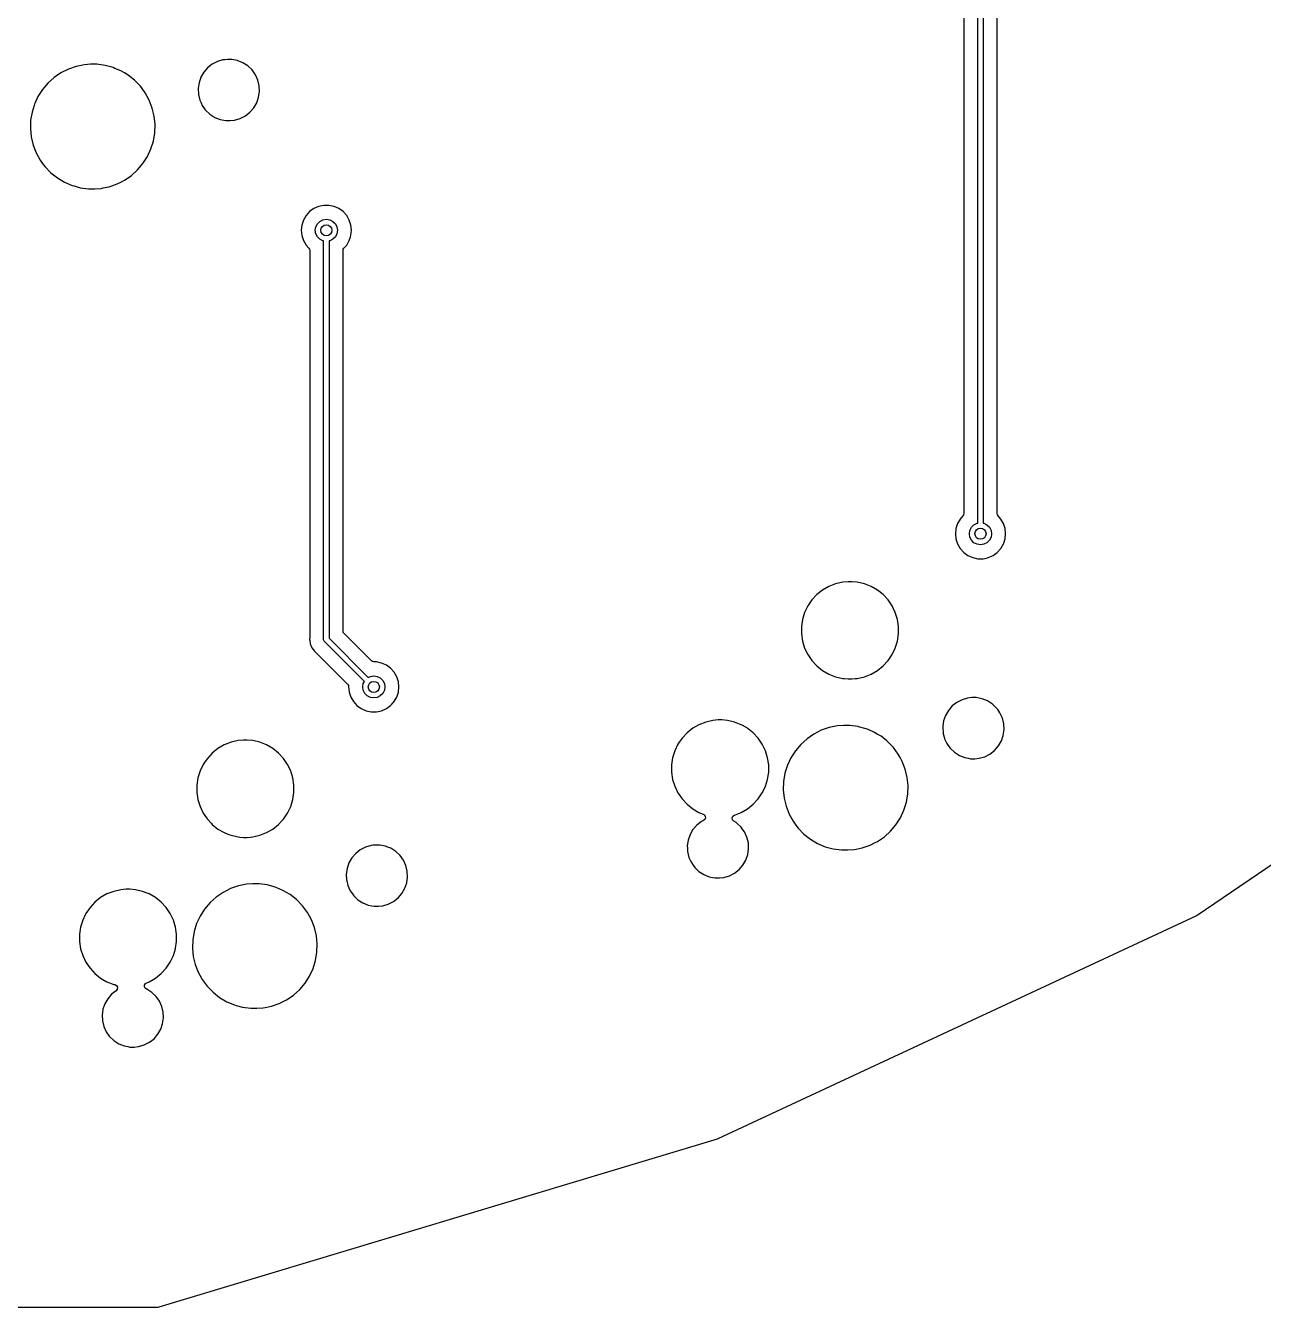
# Model space of a CAD drawing. Extents: x 41 to 271, y -133 to -23.
# Drawn here: x 181.08 to 225.7, y -132.67 to -86.46 of the extents above; entities that cross this region are included whole.
import ezdxf

# ---------------------------------------------------------------- set-up
doc = ezdxf.new("R2010")
doc.units = 0
doc.layers.add('BLACK', color=7, linetype='CONTINUOUS')

msp = doc.modelspace()

# ---------------------------------------------------------------- linework, layer by layer
at = {"layer": 'BLACK', "linetype": 'CONTINUOUS'}
for p, q in [((215.4, -104.396), (215.4, -81.5914)), ((215.6, -81.55), (215.6, -104.396)), ((216.1, -104.054), (216.1, -81.5975)), ((214.899, -81.8501), (214.899, -104.054)), ((271.067, -86.0093), (223.308, -118.544)), ((187.993, -87.7571), (187.806, -87.8534)), ((188.194, -87.6978), (187.993, -87.7571)), ((188.264, -87.6911), (188.194, -87.6978)), ((188.351, -87.6828), (188.264, -87.6911)), ((188.509, -87.6828), (188.351, -87.6828)), ((188.715, -87.7226), (188.509, -87.6828)), ((188.509, -87.6828), (188.509, -87.6828)), ((188.764, -87.7422), (188.715, -87.7226)), ((188.715, -87.7226), (188.715, -87.7226)), ((188.715, -87.7226), (188.715, -87.7226)), ((188.911, -87.8008), (188.764, -87.7422)), ((182.351, -88.1636), (182.103, -88.3337)), ((182.619, -88.0281), (182.351, -88.1636)), ((182.903, -87.9295), (182.619, -88.0281)), ((183.197, -87.8697), (182.903, -87.9295)), ((183.422, -87.8546), (183.197, -87.8697)), ((183.647, -87.8546), (183.422, -87.8546)), ((183.422, -87.8546), (183.422, -87.8546)), ((183.945, -87.8947), (183.647, -87.8546)), ((184.235, -87.9741), (183.945, -87.8947)), ((183.945, -87.8947), (183.945, -87.8947)), ((183.945, -87.8947), (183.945, -87.8947)), ((184.298, -88.0007), (184.235, -87.9741)), ((184.511, -88.0914), (184.298, -88.0007)), ((184.641, -88.1679), (184.511, -88.0914)), ((184.77, -88.2445), (184.641, -88.1679)), ((185, -88.426), (184.77, -88.2445)), ((187.502, -88.1424), (187.397, -88.3246)), ((187.64, -87.9835), (187.502, -88.1424)), ((187.806, -87.8534), (187.64, -87.9835)), ((189.088, -87.9145), (188.911, -87.8008)), ((189.24, -88.0597), (189.088, -87.9145)), ((189.088, -87.9145), (189.088, -87.9145)), ((189.088, -87.9145), (189.088, -87.9145)), ((189.362, -88.231), (189.24, -88.0597)), ((189.24, -88.0597), (189.24, -88.0597)), ((189.449, -88.4224), (189.362, -88.231)), ((189.362, -88.231), (189.362, -88.231)), ((189.362, -88.231), (189.362, -88.231)), ((181.88, -88.5352), (181.686, -88.7647)), ((182.103, -88.3337), (181.88, -88.5352)), ((185.006, -88.4307), (185, -88.426)), ((185.215, -88.6467), (185.006, -88.4307)), ((185.277, -88.7316), (185.215, -88.6467)), ((187.302, -88.7109), (187.299, -88.7316)), ((187.329, -88.5234), (187.302, -88.7109)), ((187.397, -88.3246), (187.329, -88.5234)), ((189.499, -88.6268), (189.449, -88.4224)), ((189.509, -88.8369), (189.499, -88.6268)), ((181.524, -89.018), (181.406, -89.273)), ((181.686, -88.7647), (181.524, -89.018)), ((185.393, -88.8886), (185.277, -88.7316)), ((185.534, -89.1461), (185.393, -88.8886)), ((185.537, -89.1522), (185.534, -89.1461)), ((185.573, -89.2438), (185.537, -89.1522)), ((187.299, -88.7316), (187.309, -88.9417)), ((187.309, -88.9417), (187.358, -89.1461)), ((187.358, -89.1461), (187.403, -89.2438)), ((189.41, -89.2438), (189.479, -89.0451)), ((189.479, -89.0451), (189.509, -88.8369)), ((181.309, -89.5776), (181.259, -89.8739)), ((181.383, -89.3374), (181.309, -89.5776)), ((181.398, -89.2906), (181.383, -89.3374)), ((181.406, -89.273), (181.398, -89.2906)), ((185.645, -89.4326), (185.573, -89.2438)), ((185.715, -89.7249), (185.645, -89.4326)), ((187.403, -89.2438), (187.446, -89.3374)), ((187.446, -89.3374), (187.555, -89.4904)), ((187.555, -89.4904), (187.568, -89.5088)), ((187.568, -89.5088), (187.72, -89.6539)), ((189.002, -89.715), (189.167, -89.585)), ((189.167, -89.585), (189.305, -89.426)), ((189.305, -89.426), (189.41, -89.2438)), ((181.259, -89.8739), (181.249, -90.1742)), ((185.745, -90.0239), (185.715, -89.7249)), ((185.735, -90.3242), (185.745, -90.0239)), ((187.72, -89.6539), (187.72, -89.6539)), ((187.72, -89.6539), (187.72, -89.6539)), ((187.72, -89.6539), (187.897, -89.7676)), ((187.897, -89.7676), (187.897, -89.7676)), ((187.897, -89.7676), (188.092, -89.8458)), ((188.092, -89.8458), (188.221, -89.8706)), ((188.221, -89.8706), (188.299, -89.8856)), ((188.299, -89.8856), (188.299, -89.8856)), ((188.299, -89.8856), (188.456, -89.8856)), ((188.456, -89.8856), (188.613, -89.8706)), ((188.456, -89.8856), (188.456, -89.8856)), ((188.613, -89.8706), (188.815, -89.8114)), ((188.815, -89.8114), (189.002, -89.715)), ((181.249, -90.1742), (181.279, -90.4732)), ((181.279, -90.4732), (181.348, -90.7655)), ((185.685, -90.6205), (185.735, -90.3242)), ((181.348, -90.7655), (181.456, -91.0459)), ((185.469, -91.1801), (185.596, -90.9075)), ((185.596, -90.9075), (185.685, -90.6205)), ((181.456, -91.0459), (181.601, -91.3094)), ((181.601, -91.3094), (181.717, -91.4665)), ((181.717, -91.4665), (181.779, -91.5513)), ((185.114, -91.6628), (185.308, -91.4333)), ((185.308, -91.4333), (185.469, -91.1801)), ((181.779, -91.5513), (181.988, -91.7673)), ((181.988, -91.7673), (182.224, -91.9535)), ((182.224, -91.9535), (182.482, -92.1067)), ((184.741, -91.967), (184.891, -91.8644)), ((184.891, -91.8644), (185.114, -91.6628)), ((182.482, -92.1067), (182.759, -92.224)), ((182.759, -92.224), (182.759, -92.224)), ((182.759, -92.224), (182.759, -92.224)), ((182.759, -92.224), (182.823, -92.2415)), ((182.823, -92.2415), (183.049, -92.3034)), ((183.049, -92.3034), (183.347, -92.3434)), ((183.347, -92.3434), (183.572, -92.3434)), ((183.572, -92.3434), (183.797, -92.3284)), ((183.572, -92.3434), (183.572, -92.3434)), ((183.797, -92.3284), (183.87, -92.3134)), ((183.87, -92.3134), (184.091, -92.2685)), ((184.091, -92.2685), (184.375, -92.17)), ((184.375, -92.17), (184.509, -92.1022)), ((184.509, -92.1022), (184.643, -92.0344)), ((184.643, -92.0344), (184.741, -91.967)), ((191.187, -93.3078), (191.093, -93.4717)), ((191.314, -93.1671), (191.187, -93.3078)), ((191.467, -93.0558), (191.314, -93.1671)), ((191.64, -92.9789), (191.467, -93.0558)), ((191.825, -92.9395), (191.64, -92.9789)), ((192.015, -92.9395), (191.825, -92.9395)), ((191.825, -92.9395), (191.825, -92.9395)), ((192.2, -92.9789), (192.015, -92.9395)), ((192.015, -92.9395), (192.015, -92.9395)), ((192.373, -93.0558), (192.2, -92.9789)), ((192.526, -93.1671), (192.373, -93.0558)), ((192.653, -93.3078), (192.526, -93.1671)), ((192.747, -93.4717), (192.653, -93.3078)), ((191.034, -93.6517), (191.015, -93.84)), ((191.093, -93.4717), (191.034, -93.6517)), ((191.52, -93.84), (191.54, -93.7164)), ((191.54, -93.7164), (191.596, -93.6049)), ((191.596, -93.6049), (191.685, -93.5164)), ((191.685, -93.5164), (191.796, -93.4596)), ((191.796, -93.4596), (191.92, -93.44)), ((191.92, -93.44), (192.044, -93.4596)), ((192.044, -93.4596), (192.155, -93.5164)), ((192.155, -93.5164), (192.244, -93.6049)), ((192.244, -93.6049), (192.3, -93.7164)), ((192.3, -93.7164), (192.32, -93.84)), ((192.806, -93.6517), (192.747, -93.4717)), ((192.747, -93.4717), (192.747, -93.4717)), ((192.825, -93.84), (192.806, -93.6517)), ((191.015, -93.84), (191.034, -94.0283)), ((191.034, -94.0283), (191.093, -94.2083)), ((191.093, -94.2083), (191.187, -94.3722)), ((191.54, -93.9636), (191.52, -93.84)), ((191.596, -94.0751), (191.54, -93.9636)), ((191.685, -94.1636), (191.596, -94.0751)), ((191.796, -94.2204), (191.685, -94.1636)), ((191.82, -94.2242), (191.796, -94.2204)), ((191.82, -108.59), (191.82, -94.2242)), ((192.044, -94.2204), (192.02, -94.2242)), ((192.02, -94.2242), (192.02, -108.549)), ((192.155, -94.1636), (192.044, -94.2204)), ((192.244, -94.0751), (192.155, -94.1636)), ((192.3, -93.9636), (192.244, -94.0751)), ((192.32, -93.84), (192.3, -93.9636)), ((192.653, -94.3722), (192.747, -94.2083)), ((192.747, -94.2083), (192.79, -94.0778)), ((192.79, -94.0778), (192.806, -94.0283)), ((192.806, -94.0283), (192.825, -93.84)), ((191.187, -94.3722), (191.288, -94.4835)), ((191.288, -94.4835), (191.311, -94.522)), ((191.311, -94.522), (191.32, -94.5665)), ((191.32, -94.5665), (191.32, -108.543)), ((192.52, -94.5665), (192.529, -94.522)), ((192.52, -108.29), (192.52, -94.5665)), ((192.529, -94.522), (192.552, -94.4835)), ((192.552, -94.4835), (192.653, -94.3722)), ((214.673, -104.412), (214.614, -104.592)), ((214.767, -104.248), (214.673, -104.412)), ((214.868, -104.137), (214.767, -104.248)), ((214.891, -104.098), (214.868, -104.137)), ((214.899, -104.054), (214.891, -104.098)), ((215.265, -104.456), (215.376, -104.4)), ((215.376, -104.4), (215.4, -104.396)), ((215.6, -104.396), (215.624, -104.4)), ((215.624, -104.4), (215.735, -104.456)), ((216.109, -104.098), (216.1, -104.054)), ((216.132, -104.137), (216.109, -104.098)), ((216.233, -104.248), (216.132, -104.137)), ((216.327, -104.412), (216.233, -104.248)), ((216.386, -104.592), (216.327, -104.412)), ((216.327, -104.412), (216.327, -104.412)), ((214.614, -104.592), (214.595, -104.78)), ((214.595, -104.78), (214.614, -104.968)), ((215.1, -104.78), (215.12, -104.656)), ((215.12, -104.904), (215.1, -104.78)), ((215.12, -104.656), (215.176, -104.545)), ((215.176, -104.545), (215.265, -104.456)), ((215.735, -104.456), (215.824, -104.545)), ((215.824, -104.545), (215.88, -104.656)), ((215.88, -104.656), (215.9, -104.78)), ((215.9, -104.78), (215.88, -104.904)), ((216.405, -104.78), (216.386, -104.592)), ((216.386, -104.968), (216.405, -104.78)), ((214.614, -104.968), (214.673, -105.148)), ((214.673, -105.148), (214.767, -105.312)), ((214.767, -105.312), (214.894, -105.453)), ((215.176, -105.015), (215.12, -104.904)), ((215.265, -105.104), (215.176, -105.015)), ((215.376, -105.16), (215.265, -105.104)), ((215.5, -105.18), (215.376, -105.16)), ((215.624, -105.16), (215.5, -105.18)), ((215.735, -105.104), (215.624, -105.16)), ((215.824, -105.015), (215.735, -105.104)), ((215.88, -104.904), (215.824, -105.015)), ((216.106, -105.453), (216.233, -105.312)), ((216.233, -105.312), (216.327, -105.148)), ((216.327, -105.148), (216.339, -105.113)), ((216.339, -105.113), (216.386, -104.968)), ((214.894, -105.453), (215.047, -105.564)), ((215.047, -105.564), (215.22, -105.641)), ((215.22, -105.641), (215.405, -105.68)), ((215.405, -105.68), (215.405, -105.68)), ((215.405, -105.68), (215.595, -105.68)), ((215.595, -105.68), (215.718, -105.654)), ((215.595, -105.68), (215.595, -105.68)), ((215.718, -105.654), (215.78, -105.641)), ((215.78, -105.641), (215.953, -105.564)), ((215.953, -105.564), (216.106, -105.453)), ((215.953, -105.564), (215.953, -105.564)), ((210.035, -106.677), (209.807, -106.808)), ((210.279, -106.581), (210.035, -106.677)), ((210.535, -106.522), (210.279, -106.581)), ((210.731, -106.508), (210.535, -106.522)), ((210.862, -106.508), (210.731, -106.508)), ((210.731, -106.508), (210.731, -106.508)), ((211.058, -106.522), (210.862, -106.508)), ((210.862, -106.508), (210.862, -106.508)), ((211.314, -106.581), (211.058, -106.522)), ((211.558, -106.677), (211.314, -106.581)), ((211.785, -106.808), (211.558, -106.677)), ((209.402, -107.195), (209.276, -107.381)), ((209.424, -107.164), (209.402, -107.195)), ((209.602, -106.971), (209.424, -107.164)), ((209.807, -106.808), (209.602, -106.971)), ((211.99, -106.971), (211.785, -106.808)), ((211.785, -106.808), (211.785, -106.808)), ((212.169, -107.164), (211.99, -106.971)), ((211.99, -106.971), (211.99, -106.971)), ((211.99, -106.971), (211.99, -106.971)), ((212.317, -107.381), (212.169, -107.164)), ((212.169, -107.164), (212.169, -107.164)), ((212.169, -107.164), (212.169, -107.164)), ((209.162, -107.617), (209.085, -107.868)), ((209.276, -107.381), (209.162, -107.617)), ((212.43, -107.617), (212.317, -107.381)), ((212.508, -107.868), (212.43, -107.617)), ((209.085, -107.868), (209.046, -108.127)), ((212.547, -108.127), (212.508, -107.868)), ((191.318, -108.559), (191.314, -108.59)), ((191.32, -108.543), (191.318, -108.559)), ((192.02, -108.549), (193.43, -109.959)), ((192.53, -108.337), (192.52, -108.29)), ((192.557, -108.378), (192.53, -108.337)), ((192.569, -108.389), (192.557, -108.378)), ((193.542, -109.363), (192.569, -108.389)), ((209.046, -108.127), (209.046, -108.389)), ((209.046, -108.389), (209.085, -108.649)), ((212.508, -108.649), (212.547, -108.389)), ((212.547, -108.389), (212.547, -108.127)), ((191.314, -108.59), (191.32, -108.629)), ((191.32, -108.629), (191.32, -108.629)), ((191.32, -108.629), (191.335, -108.747)), ((191.335, -108.747), (191.395, -108.893)), ((191.395, -108.893), (191.492, -109.018)), ((191.492, -109.018), (191.517, -109.038)), ((191.517, -109.038), (191.529, -109.048)), ((191.529, -109.048), (192.688, -110.207)), ((191.822, -108.598), (191.82, -108.59)), ((191.821, -108.606), (191.822, -108.598)), ((191.832, -108.627), (191.821, -108.606)), ((191.839, -108.649), (191.832, -108.627)), ((191.846, -108.654), (191.839, -108.649)), ((191.849, -108.661), (191.846, -108.654)), ((193.289, -110.1), (191.849, -108.661)), ((209.085, -108.649), (209.162, -108.9)), ((209.162, -108.9), (209.276, -109.136)), ((212.317, -109.136), (212.43, -108.9)), ((212.43, -108.9), (212.508, -108.649)), ((193.583, -109.39), (193.542, -109.363)), ((193.63, -109.399), (193.583, -109.39)), ((193.725, -109.399), (193.63, -109.399)), ((193.91, -109.439), (193.725, -109.399)), ((193.725, -109.399), (193.725, -109.399)), ((194.083, -109.516), (193.91, -109.439)), ((209.276, -109.136), (209.375, -109.282)), ((209.375, -109.282), (209.424, -109.353)), ((209.424, -109.353), (209.586, -109.527)), ((211.99, -109.545), (212.159, -109.363)), ((212.159, -109.363), (212.169, -109.353)), ((212.169, -109.353), (212.317, -109.136)), ((212.169, -109.353), (212.169, -109.353)), ((212.169, -109.353), (212.169, -109.353)), ((193.43, -109.959), (193.506, -109.92)), ((193.506, -109.92), (193.63, -109.9)), ((193.63, -109.9), (193.754, -109.92)), ((193.754, -109.92), (193.865, -109.976)), ((194.236, -109.627), (194.083, -109.516)), ((194.363, -109.768), (194.236, -109.627)), ((194.457, -109.932), (194.363, -109.768)), ((194.482, -110.009), (194.457, -109.932)), ((209.586, -109.527), (209.602, -109.545)), ((209.602, -109.545), (209.807, -109.709)), ((209.807, -109.709), (210.035, -109.84)), ((210.035, -109.84), (210.279, -109.936)), ((210.279, -109.936), (210.535, -109.994)), ((211.058, -109.994), (211.314, -109.936)), ((211.314, -109.936), (211.558, -109.84)), ((211.558, -109.84), (211.785, -109.709)), ((211.785, -109.709), (211.99, -109.545)), ((192.688, -110.207), (192.717, -110.254)), ((192.717, -110.254), (192.721, -110.287)), ((192.721, -110.287), (192.723, -110.287)), ((192.723, -110.287), (192.744, -110.488)), ((193.23, -110.3), (193.25, -110.176)), ((193.25, -110.424), (193.23, -110.3)), ((193.25, -110.176), (193.289, -110.1)), ((193.306, -110.535), (193.25, -110.424)), ((193.865, -109.976), (193.954, -110.065)), ((193.954, -110.065), (194.01, -110.176)), ((194.01, -110.424), (193.954, -110.535)), ((194.01, -110.176), (194.03, -110.3)), ((194.03, -110.3), (194.01, -110.424)), ((194.516, -110.112), (194.482, -110.009)), ((194.535, -110.3), (194.516, -110.112)), ((194.516, -110.488), (194.535, -110.3)), ((210.535, -109.994), (210.591, -109.998)), ((210.591, -109.998), (210.731, -110.009)), ((210.731, -110.009), (210.731, -110.009)), ((210.731, -110.009), (210.862, -110.009)), ((210.862, -110.009), (210.984, -110)), ((210.862, -110.009), (210.862, -110.009)), ((210.984, -110), (211.058, -109.994)), ((192.744, -110.488), (192.803, -110.668)), ((192.803, -110.668), (192.897, -110.832)), ((192.897, -110.832), (193.024, -110.973)), ((193.395, -110.624), (193.306, -110.535)), ((193.506, -110.68), (193.395, -110.624)), ((193.63, -110.7), (193.506, -110.68)), ((193.754, -110.68), (193.63, -110.7)), ((193.865, -110.624), (193.754, -110.68)), ((193.954, -110.535), (193.865, -110.624)), ((194.284, -110.919), (194.363, -110.832)), ((194.363, -110.832), (194.457, -110.668)), ((194.457, -110.668), (194.516, -110.488)), ((214.647, -110.858), (214.482, -110.988)), ((214.834, -110.762), (214.647, -110.858)), ((215.036, -110.702), (214.834, -110.762)), ((215.106, -110.696), (215.036, -110.702)), ((215.193, -110.687), (215.106, -110.696)), ((215.35, -110.687), (215.193, -110.687)), ((215.557, -110.727), (215.35, -110.687)), ((215.35, -110.687), (215.35, -110.687)), ((215.752, -110.805), (215.557, -110.727)), ((215.557, -110.727), (215.557, -110.727)), ((215.557, -110.727), (215.557, -110.727)), ((215.557, -110.727), (215.557, -110.727)), ((215.929, -110.919), (215.752, -110.805)), ((193.024, -110.973), (193.177, -111.084)), ((193.177, -111.084), (193.35, -111.161)), ((193.35, -111.161), (193.535, -111.2)), ((193.535, -111.2), (193.535, -111.2)), ((193.535, -111.2), (193.725, -111.2)), ((193.725, -111.2), (193.848, -111.174)), ((193.725, -111.2), (193.725, -111.2)), ((193.848, -111.174), (193.91, -111.161)), ((193.91, -111.161), (194.083, -111.084)), ((194.083, -111.084), (194.135, -111.047)), ((194.135, -111.047), (194.236, -110.973)), ((194.236, -110.973), (194.284, -110.919)), ((214.239, -111.329), (214.17, -111.528)), ((214.344, -111.147), (214.239, -111.329)), ((214.482, -110.988), (214.344, -111.147)), ((216.081, -111.064), (215.929, -110.919)), ((215.929, -110.919), (215.929, -110.919)), ((215.929, -110.919), (215.929, -110.919)), ((216.12, -111.118), (216.081, -111.064)), ((216.203, -111.236), (216.12, -111.118)), ((216.291, -111.427), (216.203, -111.236)), ((216.203, -111.236), (216.203, -111.236)), ((216.203, -111.236), (216.203, -111.236)), ((205.126, -111.794), (204.921, -111.957)), ((205.353, -111.662), (205.126, -111.794)), ((205.597, -111.567), (205.353, -111.662)), ((205.853, -111.508), (205.597, -111.567)), ((206.049, -111.493), (205.853, -111.508)), ((206.18, -111.493), (206.049, -111.493)), ((206.049, -111.493), (206.049, -111.493)), ((206.376, -111.508), (206.18, -111.493)), ((206.18, -111.493), (206.18, -111.493)), ((206.632, -111.567), (206.376, -111.508)), ((206.876, -111.662), (206.632, -111.567)), ((206.904, -111.678), (206.876, -111.662)), ((206.876, -111.662), (206.876, -111.662)), ((206.876, -111.662), (206.876, -111.662)), ((207.104, -111.794), (206.904, -111.678)), ((207.125, -111.811), (207.104, -111.794)), ((207.309, -111.957), (207.125, -111.811)), ((210.047, -111.766), (209.763, -111.865)), ((210.341, -111.706), (210.047, -111.766)), ((210.566, -111.691), (210.341, -111.706)), ((210.791, -111.691), (210.566, -111.691)), ((210.566, -111.691), (210.566, -111.691)), ((211.089, -111.731), (210.791, -111.691)), ((211.107, -111.736), (211.089, -111.731)), ((211.089, -111.731), (211.089, -111.731)), ((211.089, -111.731), (211.089, -111.731)), ((211.379, -111.811), (211.107, -111.736)), ((211.451, -111.842), (211.379, -111.811)), ((214.144, -111.706), (214.14, -111.736)), ((214.14, -111.736), (214.142, -111.774)), ((214.142, -111.774), (214.15, -111.946)), ((214.17, -111.528), (214.144, -111.706)), ((216.34, -111.631), (216.291, -111.427)), ((216.35, -111.842), (216.34, -111.631)), ((188.741, -112.238), (188.485, -112.296)), ((188.937, -112.223), (188.741, -112.238)), ((189.068, -112.223), (188.937, -112.223)), ((188.937, -112.223), (188.937, -112.223)), ((189.264, -112.238), (189.068, -112.223)), ((189.068, -112.223), (189.068, -112.223)), ((189.52, -112.296), (189.264, -112.238)), ((204.742, -112.149), (204.642, -112.296)), ((204.921, -111.957), (204.742, -112.149)), ((207.487, -112.149), (207.309, -111.957)), ((207.309, -111.957), (207.309, -111.957)), ((207.309, -111.957), (207.309, -111.957)), ((207.635, -112.366), (207.487, -112.149)), ((207.487, -112.149), (207.487, -112.149)), ((207.487, -112.149), (207.487, -112.149)), ((209.247, -112.17), (209.024, -112.372)), ((209.495, -112), (209.247, -112.17)), ((209.763, -111.865), (209.495, -112)), ((211.656, -111.928), (211.451, -111.842)), ((211.778, -112), (211.656, -111.928)), ((211.914, -112.081), (211.778, -112)), ((212.126, -112.248), (211.914, -112.081)), ((212.15, -112.267), (212.126, -112.248)), ((212.359, -112.483), (212.15, -112.267)), ((214.15, -111.946), (214.16, -111.987)), ((214.16, -111.987), (214.2, -112.151)), ((214.2, -112.151), (214.209, -112.17)), ((214.209, -112.17), (214.287, -112.342)), ((216.146, -112.431), (216.252, -112.248)), ((216.252, -112.248), (216.32, -112.05)), ((216.32, -112.05), (216.35, -111.842)), ((187.808, -112.687), (187.63, -112.879)), ((188.013, -112.523), (187.808, -112.687)), ((188.241, -112.392), (188.013, -112.523)), ((188.485, -112.296), (188.241, -112.392)), ((189.764, -112.392), (189.52, -112.296)), ((189.991, -112.523), (189.764, -112.392)), ((190.196, -112.687), (189.991, -112.523)), ((189.991, -112.523), (189.991, -112.523)), ((190.375, -112.879), (190.196, -112.687)), ((190.196, -112.687), (190.196, -112.687)), ((190.196, -112.687), (190.196, -112.687)), ((204.481, -112.603), (204.403, -112.853)), ((204.594, -112.366), (204.481, -112.603)), ((204.642, -112.296), (204.594, -112.366)), ((207.749, -112.603), (207.635, -112.366)), ((207.826, -112.853), (207.749, -112.603)), ((208.83, -112.601), (208.669, -112.855)), ((209.024, -112.372), (208.83, -112.601)), ((212.537, -112.725), (212.359, -112.483)), ((212.606, -112.85), (212.537, -112.725)), ((214.287, -112.342), (214.396, -112.495)), ((214.396, -112.495), (214.409, -112.513)), ((214.409, -112.513), (214.561, -112.659)), ((214.561, -112.659), (214.561, -112.659)), ((214.561, -112.659), (214.561, -112.659)), ((214.561, -112.659), (214.738, -112.772)), ((215.656, -112.816), (215.843, -112.72)), ((215.843, -112.72), (216.009, -112.59)), ((216.009, -112.59), (216.146, -112.431)), ((187.482, -113.096), (187.368, -113.332)), ((187.555, -112.989), (187.482, -113.096)), ((187.63, -112.879), (187.555, -112.989)), ((190.522, -113.096), (190.375, -112.879)), ((190.375, -112.879), (190.375, -112.879)), ((190.375, -112.879), (190.375, -112.879)), ((190.636, -113.332), (190.522, -113.096)), ((204.403, -112.853), (204.364, -113.113)), ((204.364, -113.113), (204.364, -113.375)), ((207.865, -113.113), (207.826, -112.853)), ((207.865, -113.375), (207.865, -113.113)), ((208.542, -113.127), (208.453, -113.414)), ((208.669, -112.855), (208.542, -113.127)), ((212.682, -112.989), (212.606, -112.85)), ((212.729, -113.113), (212.682, -112.989)), ((212.79, -113.269), (212.729, -113.113)), ((214.738, -112.772), (214.738, -112.772)), ((214.738, -112.772), (214.934, -112.85)), ((214.934, -112.85), (215.062, -112.875)), ((215.062, -112.875), (215.14, -112.89)), ((215.14, -112.89), (215.14, -112.89)), ((215.14, -112.89), (215.298, -112.89)), ((215.298, -112.89), (215.455, -112.875)), ((215.298, -112.89), (215.298, -112.89)), ((215.455, -112.875), (215.656, -112.816)), ((187.291, -113.583), (187.252, -113.842)), ((187.368, -113.332), (187.291, -113.583)), ((190.65, -113.375), (190.636, -113.332)), ((190.714, -113.583), (190.65, -113.375)), ((190.753, -113.842), (190.714, -113.583)), ((204.364, -113.375), (204.403, -113.635)), ((204.403, -113.635), (204.481, -113.885)), ((207.749, -113.885), (207.826, -113.635)), ((207.826, -113.635), (207.865, -113.375)), ((208.453, -113.414), (208.403, -113.711)), ((212.859, -113.562), (212.79, -113.269)), ((212.889, -113.861), (212.859, -113.562)), ((187.252, -113.842), (187.252, -114.105)), ((187.252, -114.105), (187.291, -114.364)), ((190.714, -114.364), (190.753, -114.105)), ((190.753, -114.105), (190.753, -113.842)), ((204.481, -113.885), (204.594, -114.122)), ((204.594, -114.122), (204.683, -114.251)), ((207.487, -114.338), (207.635, -114.122)), ((207.635, -114.122), (207.688, -114.011)), ((207.688, -114.011), (207.749, -113.885)), ((208.403, -113.711), (208.393, -114.011)), ((208.393, -114.011), (208.423, -114.31)), ((212.879, -114.161), (212.889, -113.861)), ((187.291, -114.364), (187.368, -114.615)), ((190.636, -114.615), (190.714, -114.364)), ((204.683, -114.251), (204.742, -114.338)), ((204.742, -114.338), (204.921, -114.531)), ((204.921, -114.531), (204.921, -114.531)), ((204.921, -114.531), (205.126, -114.694)), ((207.104, -114.694), (207.309, -114.531)), ((207.309, -114.531), (207.463, -114.364)), ((207.463, -114.364), (207.487, -114.338)), ((207.487, -114.338), (207.487, -114.338)), ((207.487, -114.338), (207.487, -114.338)), ((208.423, -114.31), (208.493, -114.602)), ((212.74, -114.744), (212.829, -114.457)), ((212.829, -114.457), (212.879, -114.161)), ((187.368, -114.615), (187.482, -114.851)), ((187.482, -114.851), (187.598, -115.021)), ((187.598, -115.021), (187.63, -115.068)), ((190.375, -115.068), (190.522, -114.851)), ((190.522, -114.851), (190.636, -114.615)), ((205.126, -114.694), (205.353, -114.825)), ((205.353, -114.825), (205.506, -114.886)), ((205.506, -114.886), (205.553, -114.918)), ((205.553, -114.918), (205.58, -114.967)), ((205.583, -115.023), (205.561, -115.075)), ((205.58, -114.967), (205.583, -115.023)), ((206.553, -115.025), (206.578, -114.962)), ((206.565, -115.091), (206.553, -115.025)), ((206.578, -114.962), (206.631, -114.922)), ((206.631, -114.922), (206.632, -114.921)), ((206.632, -114.921), (206.876, -114.825)), ((206.632, -114.921), (206.632, -114.921)), ((206.876, -114.825), (207.104, -114.694)), ((208.493, -114.602), (208.601, -114.883)), ((208.601, -114.883), (208.745, -115.146)), ((212.452, -115.27), (212.614, -115.017)), ((212.614, -115.017), (212.74, -114.744)), ((187.63, -115.068), (187.777, -115.227)), ((187.777, -115.227), (187.808, -115.26)), ((187.808, -115.26), (188.013, -115.424)), ((188.013, -115.424), (188.241, -115.555)), ((189.764, -115.555), (189.991, -115.424)), ((189.991, -115.424), (190.196, -115.26)), ((190.196, -115.26), (190.306, -115.141)), ((190.306, -115.141), (190.375, -115.068)), ((190.375, -115.068), (190.375, -115.068)), ((190.375, -115.068), (190.375, -115.068)), ((205.136, -115.441), (205.031, -115.623)), ((205.274, -115.282), (205.136, -115.441)), ((205.439, -115.152), (205.274, -115.282)), ((205.518, -115.111), (205.439, -115.152)), ((205.561, -115.075), (205.518, -115.111)), ((206.61, -115.141), (206.565, -115.091)), ((206.688, -115.192), (206.61, -115.141)), ((206.721, -115.213), (206.688, -115.192)), ((206.873, -115.358), (206.721, -115.213)), ((206.914, -115.415), (206.873, -115.358)), ((206.995, -115.529), (206.914, -115.415)), ((208.745, -115.146), (208.845, -115.282)), ((208.845, -115.282), (208.923, -115.388)), ((208.923, -115.388), (209.132, -115.604)), ((212.035, -115.701), (212.258, -115.5)), ((212.258, -115.5), (212.452, -115.27)), ((188.241, -115.555), (188.366, -115.604)), ((188.366, -115.604), (188.446, -115.636)), ((188.446, -115.636), (188.485, -115.651)), ((188.485, -115.651), (188.741, -115.709)), ((188.741, -115.709), (188.797, -115.713)), ((188.797, -115.713), (188.937, -115.724)), ((188.937, -115.724), (188.937, -115.724)), ((188.937, -115.724), (189.068, -115.724)), ((189.068, -115.724), (189.19, -115.715)), ((189.068, -115.724), (189.068, -115.724)), ((189.19, -115.715), (189.264, -115.709)), ((189.264, -115.709), (189.52, -115.651)), ((189.52, -115.651), (189.764, -115.555)), ((204.962, -115.822), (204.932, -116.03)), ((205.031, -115.623), (204.962, -115.822)), ((207.083, -115.721), (206.995, -115.529)), ((206.995, -115.529), (206.995, -115.529)), ((206.995, -115.529), (206.995, -115.529)), ((207.132, -115.925), (207.083, -115.721)), ((207.142, -116.135), (207.132, -115.925)), ((209.132, -115.604), (209.368, -115.79)), ((209.368, -115.79), (209.627, -115.943)), ((209.627, -115.943), (209.903, -116.061)), ((211.519, -116.007), (211.681, -115.925)), ((211.681, -115.925), (211.788, -115.871)), ((211.788, -115.871), (211.859, -115.822)), ((211.859, -115.822), (212.035, -115.701)), ((192.978, -116.302), (192.841, -116.461)), ((193.144, -116.172), (192.978, -116.302)), ((193.331, -116.076), (193.144, -116.172)), ((193.533, -116.016), (193.331, -116.076)), ((193.602, -116.01), (193.533, -116.016)), ((193.689, -116.001), (193.602, -116.01)), ((193.847, -116.001), (193.689, -116.001)), ((194.054, -116.041), (193.847, -116.001)), ((193.847, -116.001), (193.847, -116.001)), ((194.103, -116.061), (194.054, -116.041)), ((194.054, -116.041), (194.054, -116.041)), ((194.054, -116.041), (194.054, -116.041)), ((194.249, -116.119), (194.103, -116.061)), ((194.426, -116.233), (194.249, -116.119)), ((194.578, -116.378), (194.426, -116.233)), ((194.426, -116.233), (194.426, -116.233)), ((194.426, -116.233), (194.426, -116.233)), ((194.7, -116.55), (194.578, -116.378)), ((194.578, -116.378), (194.578, -116.378)), ((204.932, -116.03), (204.932, -116.03)), ((204.932, -116.03), (204.936, -116.119)), ((204.936, -116.119), (204.94, -116.197)), ((204.94, -116.197), (204.942, -116.24)), ((204.942, -116.24), (204.992, -116.445)), ((207.044, -116.542), (207.112, -116.344)), ((207.112, -116.344), (207.142, -116.135)), ((209.903, -116.061), (209.903, -116.061)), ((209.903, -116.061), (209.903, -116.061)), ((209.903, -116.061), (209.903, -116.061)), ((209.903, -116.061), (210.193, -116.14)), ((210.193, -116.14), (210.491, -116.18)), ((210.491, -116.18), (210.716, -116.18)), ((210.716, -116.18), (210.941, -116.165)), ((210.716, -116.18), (210.716, -116.18)), ((210.941, -116.165), (211.015, -116.15)), ((211.015, -116.15), (211.235, -116.105)), ((211.235, -116.105), (211.519, -116.007)), ((192.667, -116.842), (192.637, -117.05)), ((192.735, -116.643), (192.667, -116.842)), ((192.841, -116.461), (192.735, -116.643)), ((194.787, -116.741), (194.7, -116.55)), ((194.7, -116.55), (194.7, -116.55)), ((194.7, -116.55), (194.7, -116.55)), ((194.837, -116.945), (194.787, -116.741)), ((204.992, -116.445), (205.036, -116.542)), ((205.036, -116.542), (205.079, -116.636)), ((205.079, -116.636), (205.142, -116.724)), ((205.142, -116.724), (205.201, -116.807)), ((205.201, -116.807), (205.353, -116.952)), ((206.635, -117.013), (206.801, -116.883)), ((206.801, -116.883), (206.938, -116.724)), ((206.938, -116.724), (207.044, -116.542)), ((192.637, -117.05), (192.647, -117.26)), ((192.647, -117.26), (192.654, -117.289)), ((192.654, -117.289), (192.696, -117.465)), ((194.748, -117.562), (194.817, -117.364)), ((194.817, -117.364), (194.847, -117.155)), ((194.847, -117.155), (194.837, -116.945)), ((205.353, -116.952), (205.353, -116.952)), ((205.353, -116.952), (205.353, -116.952)), ((205.353, -116.952), (205.53, -117.066)), ((205.53, -117.066), (205.53, -117.066)), ((205.53, -117.066), (205.725, -117.144)), ((205.725, -117.144), (205.854, -117.169)), ((205.854, -117.169), (205.932, -117.184)), ((205.932, -117.184), (205.932, -117.184)), ((205.932, -117.184), (206.09, -117.184)), ((206.09, -117.184), (206.247, -117.169)), ((206.09, -117.184), (206.09, -117.184)), ((206.247, -117.169), (206.448, -117.11)), ((206.448, -117.11), (206.635, -117.013)), ((184.011, -117.766), (183.784, -117.898)), ((184.256, -117.671), (184.011, -117.766)), ((184.511, -117.612), (184.256, -117.671)), ((184.707, -117.598), (184.511, -117.612)), ((184.838, -117.598), (184.707, -117.598)), ((184.707, -117.598), (184.707, -117.598)), ((185.035, -117.612), (184.838, -117.598)), ((184.838, -117.598), (184.838, -117.598)), ((185.29, -117.671), (185.035, -117.612)), ((185.535, -117.766), (185.29, -117.671)), ((185.762, -117.898), (185.535, -117.766)), ((188.196, -117.707), (187.948, -117.877)), ((188.464, -117.572), (188.196, -117.707)), ((188.748, -117.473), (188.464, -117.572)), ((189.043, -117.413), (188.748, -117.473)), ((189.267, -117.398), (189.043, -117.413)), ((189.493, -117.398), (189.267, -117.398)), ((189.267, -117.398), (189.267, -117.398)), ((189.791, -117.438), (189.493, -117.398)), ((190.08, -117.518), (189.791, -117.438)), ((189.791, -117.438), (189.791, -117.438)), ((189.791, -117.438), (189.791, -117.438)), ((190.14, -117.543), (190.08, -117.518)), ((190.357, -117.635), (190.14, -117.543)), ((190.486, -117.712), (190.357, -117.635)), ((190.616, -117.788), (190.486, -117.712)), ((190.838, -117.964), (190.616, -117.788)), ((192.696, -117.465), (192.732, -117.543)), ((192.732, -117.543), (192.784, -117.656)), ((192.784, -117.656), (192.862, -117.766)), ((192.862, -117.766), (192.906, -117.827)), ((192.906, -117.827), (193.058, -117.972)), ((194.505, -117.903), (194.643, -117.745)), ((194.643, -117.745), (194.748, -117.562)), ((183.401, -118.254), (183.253, -118.47)), ((183.579, -118.061), (183.401, -118.254)), ((183.784, -117.898), (183.579, -118.061)), ((185.967, -118.061), (185.762, -117.898)), ((185.762, -117.898), (185.762, -117.898)), ((186.145, -118.254), (185.967, -118.061)), ((185.967, -118.061), (185.967, -118.061)), ((185.967, -118.061), (185.967, -118.061)), ((186.293, -118.47), (186.145, -118.254)), ((186.145, -118.254), (186.145, -118.254)), ((186.145, -118.254), (186.145, -118.254)), ((187.726, -118.079), (187.532, -118.308)), ((187.948, -117.877), (187.726, -118.079)), ((190.851, -117.974), (190.838, -117.964)), ((191.06, -118.19), (190.851, -117.974)), ((191.239, -118.432), (191.06, -118.19)), ((193.058, -117.972), (193.058, -117.972)), ((193.058, -117.972), (193.058, -117.972)), ((193.058, -117.972), (193.235, -118.086)), ((193.235, -118.086), (193.235, -118.086)), ((193.235, -118.086), (193.43, -118.164)), ((193.43, -118.164), (193.559, -118.189)), ((193.559, -118.189), (193.637, -118.204)), ((193.637, -118.204), (193.637, -118.204)), ((193.637, -118.204), (193.794, -118.204)), ((193.794, -118.204), (193.951, -118.189)), ((193.794, -118.204), (193.794, -118.204)), ((193.951, -118.189), (194.153, -118.13)), ((194.153, -118.13), (194.34, -118.034)), ((194.34, -118.034), (194.505, -117.903)), ((183.139, -118.707), (183.062, -118.957)), ((183.229, -118.52), (183.139, -118.707)), ((183.253, -118.47), (183.229, -118.52)), ((186.407, -118.707), (186.293, -118.47)), ((186.484, -118.957), (186.407, -118.707)), ((187.37, -118.562), (187.243, -118.834)), ((187.532, -118.308), (187.37, -118.562)), ((191.383, -118.696), (191.239, -118.432)), ((191.491, -118.976), (191.383, -118.696)), ((223.291, -118.554), (206.028, -126.596)), ((223.308, -118.544), (223.291, -118.554)), ((183.062, -118.957), (183.022, -119.217)), ((186.523, -119.217), (186.484, -118.957)), ((187.154, -119.121), (187.104, -119.418)), ((187.243, -118.834), (187.154, -119.121)), ((191.561, -119.269), (191.491, -118.976)), ((183.022, -119.217), (183.022, -119.479)), ((183.022, -119.479), (183.062, -119.739)), ((186.487, -119.718), (186.523, -119.479)), ((186.523, -119.479), (186.523, -119.217)), ((187.104, -119.418), (187.094, -119.718)), ((191.591, -119.568), (191.561, -119.269)), ((191.581, -119.868), (191.591, -119.568)), ((183.062, -119.739), (183.139, -119.989)), ((183.139, -119.989), (183.253, -120.226)), ((186.293, -120.226), (186.407, -119.989)), ((186.407, -119.989), (186.484, -119.739)), ((186.484, -119.739), (186.487, -119.718)), ((187.094, -119.718), (187.124, -120.017)), ((187.124, -120.017), (187.194, -120.309)), ((191.531, -120.164), (191.581, -119.868)), ((183.253, -120.226), (183.389, -120.425)), ((183.389, -120.425), (183.401, -120.443)), ((183.401, -120.443), (183.579, -120.635)), ((185.967, -120.635), (186.137, -120.451)), ((186.137, -120.451), (186.145, -120.443)), ((186.145, -120.443), (186.293, -120.226)), ((186.145, -120.443), (186.145, -120.443)), ((186.145, -120.443), (186.145, -120.443)), ((187.194, -120.309), (187.302, -120.59)), ((187.302, -120.59), (187.417, -120.798)), ((191.315, -120.724), (191.442, -120.451)), ((191.442, -120.451), (191.531, -120.164)), ((183.579, -120.635), (183.579, -120.635)), ((183.579, -120.635), (183.784, -120.798)), ((183.784, -120.798), (184.011, -120.93)), ((184.011, -120.93), (184.256, -121.025)), ((184.256, -121.025), (184.295, -121.034)), ((184.295, -121.034), (184.355, -121.068)), ((185.368, -121.051), (185.395, -120.999)), ((185.368, -121.11), (185.368, -121.051)), ((185.395, -120.999), (185.443, -120.966)), ((185.443, -120.966), (185.535, -120.93)), ((185.535, -120.93), (185.762, -120.798)), ((185.762, -120.798), (185.967, -120.635)), ((187.417, -120.798), (187.446, -120.853)), ((187.446, -120.853), (187.625, -121.095)), ((190.959, -121.207), (191.153, -120.977)), ((191.153, -120.977), (191.315, -120.724)), ((184.18, -121.382), (184.042, -121.541)), ((184.344, -121.253), (184.18, -121.382)), ((184.384, -121.197), (184.344, -121.253)), ((184.355, -121.068), (184.388, -121.128)), ((184.388, -121.128), (184.384, -121.197)), ((185.394, -121.162), (185.368, -121.11)), ((185.442, -121.196), (185.394, -121.162)), ((185.45, -121.199), (185.442, -121.196)), ((185.627, -121.313), (185.45, -121.199)), ((185.779, -121.458), (185.627, -121.313)), ((185.627, -121.313), (185.627, -121.313)), ((185.627, -121.313), (185.627, -121.313)), ((185.901, -121.63), (185.779, -121.458)), ((185.779, -121.458), (185.779, -121.458)), ((187.625, -121.095), (187.834, -121.311)), ((187.834, -121.311), (188.069, -121.497)), ((188.069, -121.497), (188.328, -121.65)), ((190.543, -121.541), (190.737, -121.408)), ((190.737, -121.408), (190.959, -121.207)), ((183.868, -121.922), (183.838, -122.13)), ((183.937, -121.723), (183.868, -121.922)), ((184.042, -121.541), (183.937, -121.723)), ((185.989, -121.821), (185.901, -121.63)), ((185.901, -121.63), (185.901, -121.63)), ((185.901, -121.63), (185.901, -121.63)), ((186.038, -122.025), (185.989, -121.821)), ((188.328, -121.65), (188.605, -121.768)), ((188.605, -121.768), (188.605, -121.768)), ((188.605, -121.768), (188.605, -121.768)), ((188.605, -121.768), (188.669, -121.785)), ((188.669, -121.785), (188.894, -121.847)), ((188.894, -121.847), (189.192, -121.887)), ((189.192, -121.887), (189.418, -121.887)), ((189.418, -121.887), (189.642, -121.872)), ((189.418, -121.887), (189.418, -121.887)), ((189.642, -121.872), (189.716, -121.857)), ((189.716, -121.857), (189.937, -121.812)), ((189.937, -121.812), (190.221, -121.714)), ((190.221, -121.714), (190.387, -121.63)), ((190.387, -121.63), (190.489, -121.578)), ((190.489, -121.578), (190.543, -121.541)), ((183.838, -122.13), (183.848, -122.34)), ((183.848, -122.34), (183.898, -122.545)), ((185.95, -122.642), (186.018, -122.444)), ((186.018, -122.444), (186.048, -122.235)), ((186.048, -122.235), (186.038, -122.025)), ((183.898, -122.545), (183.985, -122.736)), ((183.985, -122.736), (184.094, -122.889)), ((184.094, -122.889), (184.107, -122.907)), ((184.107, -122.907), (184.259, -123.052)), ((185.707, -122.983), (185.844, -122.825)), ((185.844, -122.825), (185.95, -122.642)), ((184.259, -123.052), (184.259, -123.052)), ((184.259, -123.052), (184.259, -123.052)), ((184.259, -123.052), (184.436, -123.166)), ((184.436, -123.166), (184.436, -123.166)), ((184.436, -123.166), (184.631, -123.244)), ((184.631, -123.244), (184.76, -123.269)), ((184.76, -123.269), (184.838, -123.284)), ((184.838, -123.284), (184.838, -123.284)), ((184.838, -123.284), (184.996, -123.284)), ((184.996, -123.284), (185.152, -123.269)), ((184.996, -123.284), (184.996, -123.284)), ((185.152, -123.269), (185.354, -123.21)), ((185.354, -123.21), (185.541, -123.114)), ((185.541, -123.114), (185.707, -122.983)), ((206.011, -126.602), (185.877, -132.664)), ((206.028, -126.596), (206.011, -126.602)), ((185.842, -132.669), (125.818, -132.66)), ((185.877, -132.664), (185.842, -132.669))]:
    msp.add_line(p, q, dxfattribs=at)
at = {"layer": 'BLACK'}
for centre in [(191.92, -93.84), (215.5, -104.78), (193.63, -110.3)]:
    msp.add_circle(centre, 0.2, dxfattribs=at)

doc.saveas('drawing.dxf')
